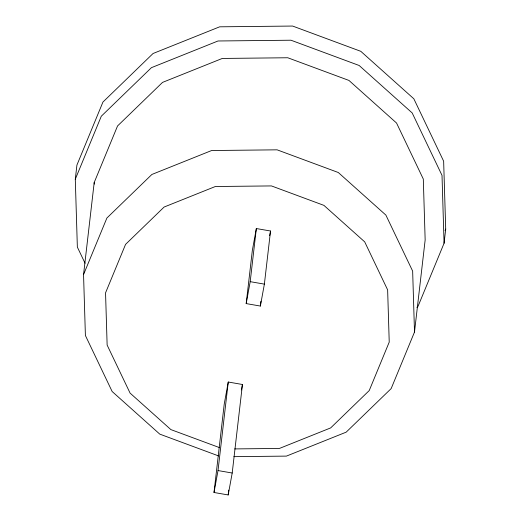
<?xml version="1.0" encoding="UTF-8"?>
<svg xmlns="http://www.w3.org/2000/svg" width="521" height="521" viewBox="0 0 521 521"><rect width="100%" height="100%" fill="white"/><g stroke="black" fill="none" stroke-linecap="round" stroke-linejoin="round"><path stroke-width="0.78" d="M85.073 263.261L77.355 247.104L75.291 179.224L76.932 165.053L102.943 102.044L153.063 53.5L219.667 26.818L292.613 26.05L360.793 51.319L413.83 98.782L443.645 161.204L445.709 229.09L444.068 243.255L418.057 306.263L416.891 307.39M218.677 455.953L159.758 434.117L112.158 391.525L85.398 335.504L83.549 274.58L94.203 182.506L117.544 125.958L162.526 82.396L222.298 58.443L287.761 57.759L348.953 80.436L396.546 123.028L423.306 179.048L425.156 239.973L414.501 332.046L391.16 388.594L346.178 432.156L286.407 456.109L233.877 456.657M214.007 492.488L224.251 403.951L228.263 382.023L242.447 384.491L232.203 473.022L228.191 494.95L214.007 492.488L218.019 470.561L228.263 382.023M246.186 303.593L252.333 250.471L256.345 228.543L270.529 231.005L264.381 284.127L260.37 306.055L246.186 303.593L250.197 281.666L256.345 228.543M228.191 494.95L228.745 490.118M260.37 306.055L260.93 301.223M241.444 389.968L242.447 384.491M269.67 235.707L270.529 231.005M75.291 179.224L101.302 116.209L151.422 67.665L218.025 40.983L290.972 40.215L359.151 65.483L412.189 112.946L442.01 175.369L444.068 243.255M83.549 274.58L106.89 218.032L151.871 174.47L211.643 150.523L277.107 149.833L338.298 172.51L385.892 215.101L412.652 271.122L414.501 332.046M445.09 230.588L445.709 229.09M234.704 448.913L279.425 448.444L330.659 427.917L369.22 390.574L389.226 342.108L387.637 289.891L364.7 241.868L323.906 205.365L271.461 185.925L215.349 186.511L164.115 207.039L125.561 244.382L105.548 292.854L107.137 345.071L130.074 393.088L170.868 429.597L219.517 447.624M250.197 281.666L264.381 284.127M218.019 470.561L232.203 473.022M94.203 182.506L94.255 184.128"/></g></svg>
